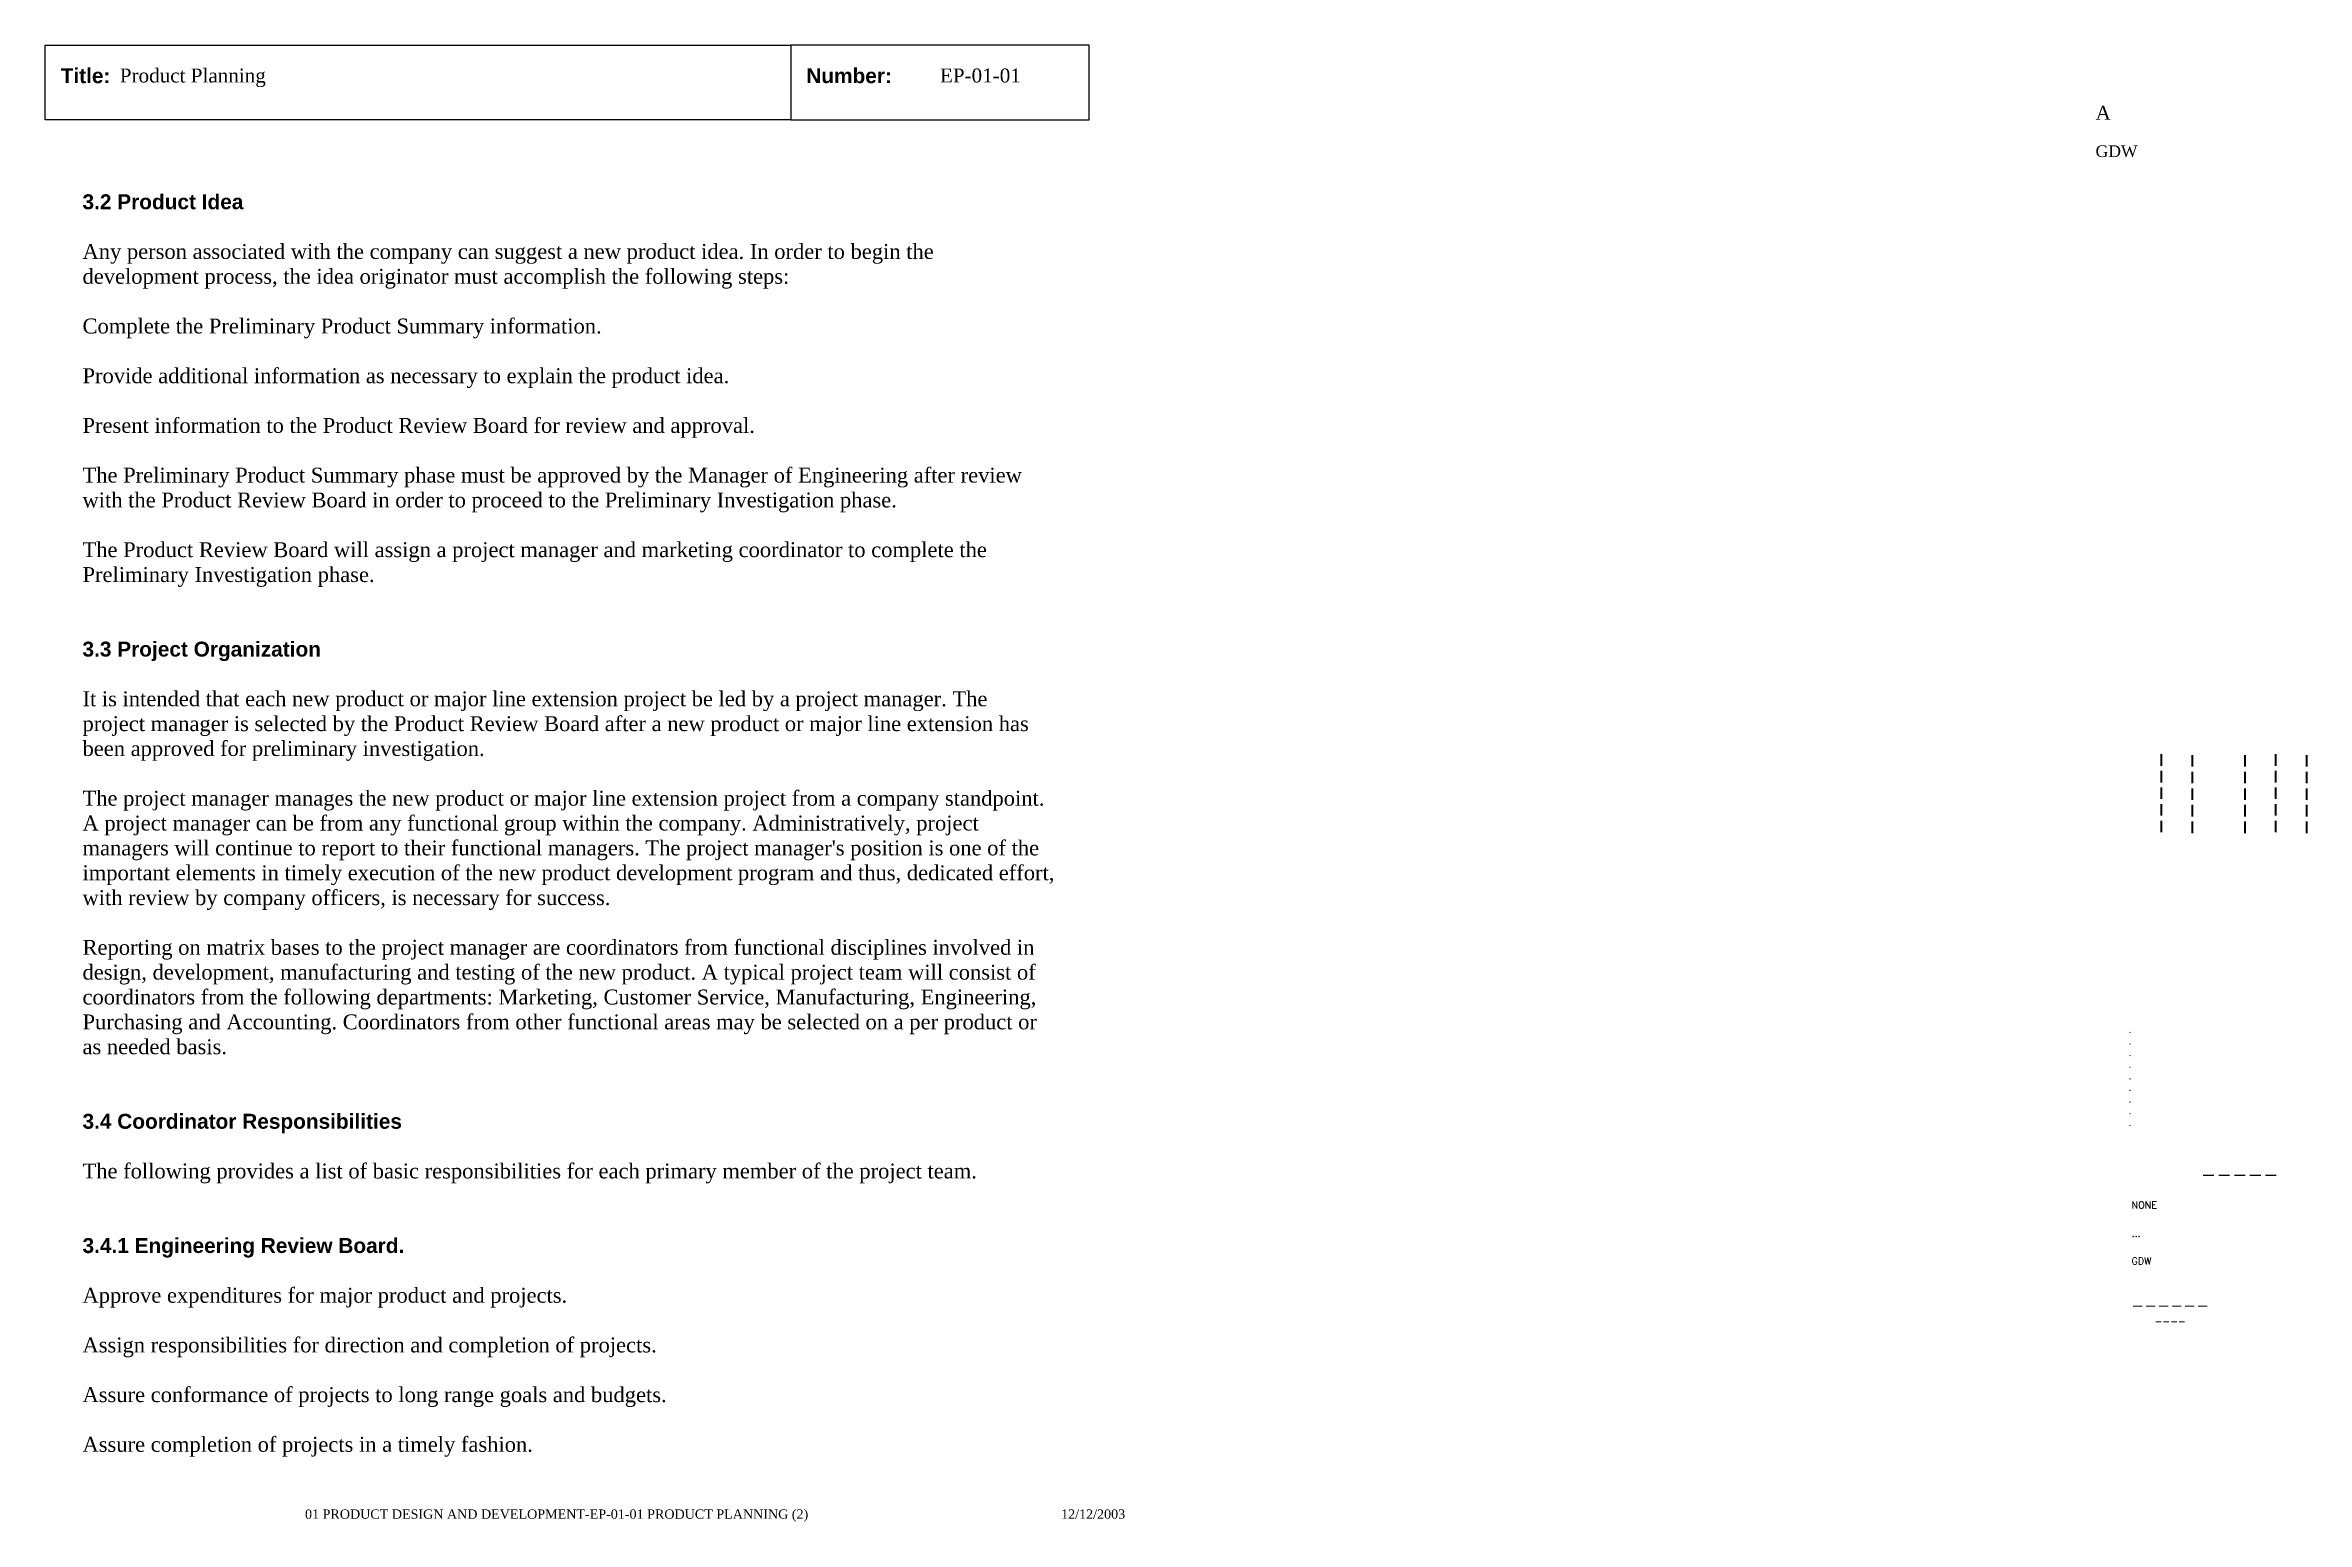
# Paper-space layout 'EP-01-01 Product Planning (2)' of a CAD drawing. Header units: inches. Extents: x 1 to 31.3, y 0.2 to 20.
import ezdxf
from ezdxf.enums import TextEntityAlignment as Align

# ---------------------------------------------------------------- set-up
doc = ezdxf.new("R2010")
doc.units = ezdxf.units.IN
doc.header["$MEASUREMENT"] = 0
doc.layers.add('TitleBlock_Attributes', color=40, linetype='Continuous', plot=False)
doc.layers.add('TitleBlock_Atts_Print', color=1, linetype='Continuous')
doc.styles.get("Standard").update_dxf_attribs({"font": 'simplex.shx'})
doc.styles.add('style1', font='TIMES.TTF')
doc.styles.add('styleAtt', font='TIMES.TTF')
doc.styles.add('TBBIGTEXT', font='complex.shx')

# ---------------------------------------------------------------- blocks, each defined once
blk = doc.blocks.new('Test1')
at = {"layer": 'TitleBlock_Attributes', "style": 'TBBIGTEXT', "width": 0.8}
for tag, p, height in [('SideLine1', (29.492, 9.408), 0.25), ('SideLine2', (29.906, 9.396), 0.25), ('SideLine3', (30.612, 9.396), 0.25), ('SideLine4', (31.026, 9.408), 0.25), ('SideLine5', (31.44, 9.396), 0.25), ('File-Layout', (28.803, 3.641), 0.125)]:
    blk.add_attdef(tag, p, '', height=height, rotation=90, dxfattribs=at)
at = {"layer": 'TitleBlock_Attributes'}
for tag, p, height in [('REV1', (28.947, 6.754), 0.0625), ('REV2', (28.947, 6.598), 0.0625), ('REV3', (28.947, 6.442), 0.0625), ('REV4', (28.947, 6.286), 0.0625), ('REV5', (28.947, 6.13), 0.0625), ('REV6', (28.947, 5.974), 0.0625), ('REV7', (28.947, 5.818), 0.0625), ('REV8', (28.947, 5.662), 0.0625), ('REV9', (28.947, 5.506), 0.0625), ('SCALE', (28.983, 4.394), 0.0938), ('INCHARGE', (28.983, 4.016), 0.0938), ('DRW', (28.983, 3.641), 0.0938)]:
    blk.add_attdef(tag, p, '', height=height, dxfattribs=at)
at = {"layer": 'TitleBlock_Attributes', "style": 'TBBIGTEXT'}
for tag, height, p in [('PROJNUM', 0.188, (30.434, 4.761)), ('DWG_NUM', 0.156, (31.168, 4.127)), ('CUSTOMER', 0.156, (29.501, 3.017)), ('LOCATION', 0.0938, (29.501, 2.835)), ('DESC_1', 0.188, (29.501, 2.412)), ('DESC_2', 0.188, (29.501, 2.1)), ('DESC_3', 0.188, (29.501, 1.787))]:
    blk.add_attdef(tag, text='', height=height, dxfattribs=at).set_placement(p, align=Align.CENTER)
at = {"layer": 'TitleBlock_Attributes'}
blk.add_attdef('DRW_DATE', text='', height=0.0938, dxfattribs=at).set_placement((31.149, 3.648), align=Align.CENTER)

psp = doc.layouts.new('EP-01-01 Product Planning (2)')

# ---------------------------------------------------------------- linework, layer by layer
for points in [[(1, 20), (11, 20), (11, 19), (1, 19)], [(11, 19), (15, 19), (15, 20), (11, 20)]]:
    psp.add_lwpolyline(points, close=True)

# ---------------------------------------------------------------- block references
ref = psp.add_blockref('Test1', (0, 0))
ref.add_attrib('CUSTOMER', '------', dxfattribs={"layer": 'TitleBlock_Attributes', "height": 0.1562, "style": 'TBBIGTEXT'}).set_placement((29.501, 3.017), align=Align.CENTER)
ref.add_attrib('LOCATION', '----', dxfattribs={"layer": 'TitleBlock_Attributes', "height": 0.0938, "style": 'TBBIGTEXT'}).set_placement((29.501, 2.835), align=Align.CENTER)
ref.add_attrib('DESC_1', 'Product Planning', (2, 19.5), dxfattribs={"layer": 'TitleBlock_Atts_Print', "height": 0.1875, "style": 'styleAtt'})
ref.add_attrib('DESC_2', 'EP-01-01', (13, 19.5), dxfattribs={"layer": 'TitleBlock_Atts_Print', "height": 0.1875, "style": 'styleAtt'})
ref.add_attrib('DESC_3', 'A', (28.5, 19), dxfattribs={"layer": 'TitleBlock_Attributes', "height": 0.188, "style": 'styleAtt'})
ref.add_attrib('PROJNUM', '-----', dxfattribs={"layer": 'TitleBlock_Attributes', "height": 0.1875, "style": 'TBBIGTEXT'}).set_placement((30.434, 4.761), align=Align.CENTER)
ref.add_attrib('DWG_NUM', 'GDW', (28.5, 18.5), dxfattribs={"layer": 'TitleBlock_Attributes', "height": 0.1562, "style": 'styleAtt'})
ref.add_attrib('DRW_DATE', '12/12/2003', dxfattribs={"layer": 'TitleBlock_Atts_Print', "height": 0.125, "style": 'styleAtt'}).set_placement((15.055, 0.232), align=Align.CENTER)
ref.add_attrib('DRW', 'GDW', (28.983, 3.641), dxfattribs={"layer": 'TitleBlock_Attributes', "height": 0.0938})
ref.add_attrib('INCHARGE', '...', (28.983, 4.016), dxfattribs={"layer": 'TitleBlock_Attributes', "height": 0.0938})
ref.add_attrib('SCALE', 'NONE', (28.983, 4.394), dxfattribs={"layer": 'TitleBlock_Attributes', "height": 0.0938})
ref.add_attrib('REV1', '.', (28.947, 6.754), dxfattribs={"layer": 'TitleBlock_Attributes', "height": 0.0625})
ref.add_attrib('REV2', '.', (28.947, 6.598), dxfattribs={"layer": 'TitleBlock_Attributes', "height": 0.0625})
ref.add_attrib('REV3', '.', (28.947, 6.442), dxfattribs={"layer": 'TitleBlock_Attributes', "height": 0.0625})
ref.add_attrib('REV4', '.', (28.947, 6.286), dxfattribs={"layer": 'TitleBlock_Attributes', "height": 0.0625})
ref.add_attrib('REV5', '.', (28.947, 6.13), dxfattribs={"layer": 'TitleBlock_Attributes', "height": 0.0625})
ref.add_attrib('REV6', '.', (28.947, 5.974), dxfattribs={"layer": 'TitleBlock_Attributes', "height": 0.0625})
ref.add_attrib('REV7', '.', (28.947, 5.818), dxfattribs={"layer": 'TitleBlock_Attributes', "height": 0.0625})
ref.add_attrib('REV8', '.', (28.947, 5.662), dxfattribs={"layer": 'TitleBlock_Attributes', "height": 0.0625})
ref.add_attrib('REV9', '.', (28.947, 5.506), dxfattribs={"layer": 'TitleBlock_Attributes', "height": 0.0625})
ref.add_attrib('SideLine1', '-----', (29.492, 9.408), dxfattribs={"layer": 'TitleBlock_Attributes', "height": 0.25, "rotation": 90, "style": 'TBBIGTEXT', "width": 0.8})
ref.add_attrib('SideLine2', '-----', (29.906, 9.396), dxfattribs={"layer": 'TitleBlock_Attributes', "height": 0.25, "rotation": 90, "style": 'TBBIGTEXT', "width": 0.8})
ref.add_attrib('SideLine3', '-----', (30.612, 9.396), dxfattribs={"layer": 'TitleBlock_Attributes', "height": 0.25, "rotation": 90, "style": 'TBBIGTEXT', "width": 0.8})
ref.add_attrib('SideLine4', '-----', (31.026, 9.408), dxfattribs={"layer": 'TitleBlock_Attributes', "height": 0.25, "rotation": 90, "style": 'TBBIGTEXT', "width": 0.8})
ref.add_attrib('SideLine5', '-----', (31.44, 9.396), dxfattribs={"layer": 'TitleBlock_Attributes', "height": 0.25, "rotation": 90, "style": 'TBBIGTEXT', "width": 0.8})
ref.add_attrib('File-Layout', '01 PRODUCT DESIGN AND DEVELOPMENT-EP-01-01 PRODUCT PLANNING (2)', dxfattribs={"layer": 'TitleBlock_Atts_Print', "height": 0.125, "style": 'styleAtt'}).set_placement((7.859, 0.232), align=Align.CENTER)

# ---------------------------------------------------------------- texts
at = {"color": 5, "char_height": 0.2, "width": 2, "attachment_point": 1, "line_spacing_factor": 1.5, "style": 'style1'}
for s, insert in [('{\\fArial|b1|i0|c0|p34;Title:}', (1.207, 19.691)), ('{\\fArial|b1|i0|c0|p34;Number:}', (11.207, 19.691))]:
    psp.add_mtext(s, dxfattribs=dict(at, insert=insert))
at = {"color": 5, "insert": (1.5, 18), "char_height": 0.2, "width": 13, "attachment_point": 1, "style": 'style1'}
psp.add_mtext("{\\fArial|b1|i0|c0|p34;3.2 Product Idea\\P\\P}Any person associated with the company can suggest a new product idea. In order to begin the development process, the idea originator must accomplish the following steps:\\P\\PComplete the Preliminary Product Summary information.\\P\\PProvide additional information as necessary to explain the product idea.\\P\\PPresent information to the Product Review Board for review and approval.\\P\\PThe Preliminary Product Summary phase must be approved by the Manager of Engineering after review with the Product Review Board in order to proceed to the Preliminary Investigation phase.\\P\\PThe Product Review Board will assign a project manager and marketing coordinator to complete the Preliminary Investigation phase.\\P\\P\\P{\\fArial|b1|i0|c0|p34;3.3 Project Organization\\P\\P}It is intended that each new product or major line extension project be led by a project manager. The project manager is selected by the Product Review Board after a new product or major line extension has been approved for preliminary investigation.\\P\\PThe project manager manages the new product or major line extension project from a company standpoint. A project manager can be from any functional group within the company. Administratively, project managers will continue to report to their functional managers. The project manager's position is one of the important elements in timely execution of the new product development program and thus, dedicated effort, with review by company officers, is necessary for success.\\P\\PReporting on matrix bases to the project manager are coordinators from functional disciplines involved in design, development, manufacturing and testing of the new product. A typical project team will consist of coordinators from the following departments: Marketing, Customer Service, Manufacturing, Engineering, Purchasing and Accounting. Coordinators from other functional areas may be selected on a per product or as needed basis.\\P\\P\\P{\\fArial|b1|i0|c0|p34;3.4 Coordinator Responsibilities\\P\\P}The following provides a list of basic responsibilities for each primary member of the project team.\\P\\P\\P{\\fArial|b1|i0|c0|p34;3.4.1 Engineering Review Board.\\P\\P}Approve expenditures for major product and projects.\\P\\PAssign responsibilities for direction and completion of projects.\\P\\PAssure conformance of projects to long range goals and budgets.\\P\\PAssure completion of projects in a timely fashion.", dxfattribs=at)

doc.saveas('drawing.dxf')
